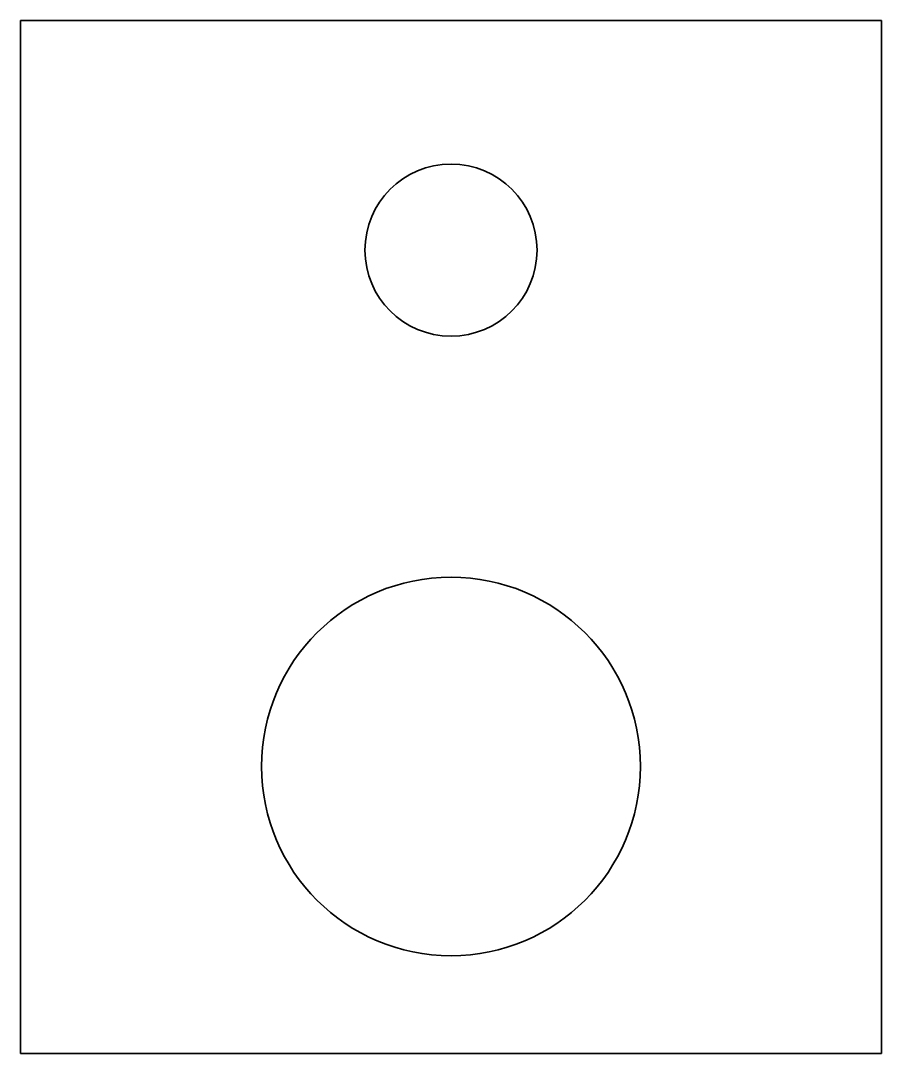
# Model space of a CAD drawing. Header units: inches. Extents: x 0 to 15, y 0 to 18.
import ezdxf

# ---------------------------------------------------------------- set-up
doc = ezdxf.new("R2010")
doc.units = ezdxf.units.IN
doc.header["$MEASUREMENT"] = 0
doc.layers.add('SIMUMAK Visible (ISO)', color=7, linetype='Continuous', lineweight=35)

# ---------------------------------------------------------------- blocks, each defined once
blk = doc.blocks.new('PED-AUT-06-APOT01')
at = {"layer": 'SIMUMAK Visible (ISO)'}
for p, q in [((15, 18), (0, 18)), ((0, 18), (0, 0)), ((15, 0), (15, 18)), ((0, 0), (15, 0))]:
    blk.add_line(p, q, dxfattribs=at)
for centre, radius in [((7.5, 14), 1.5), ((7.5, 5), 3.3)]:
    blk.add_circle(centre, radius, dxfattribs=at)

msp = doc.modelspace()

# ---------------------------------------------------------------- block references
msp.add_blockref('PED-AUT-06-APOT01', (0, 0))

doc.saveas('drawing.dxf')
